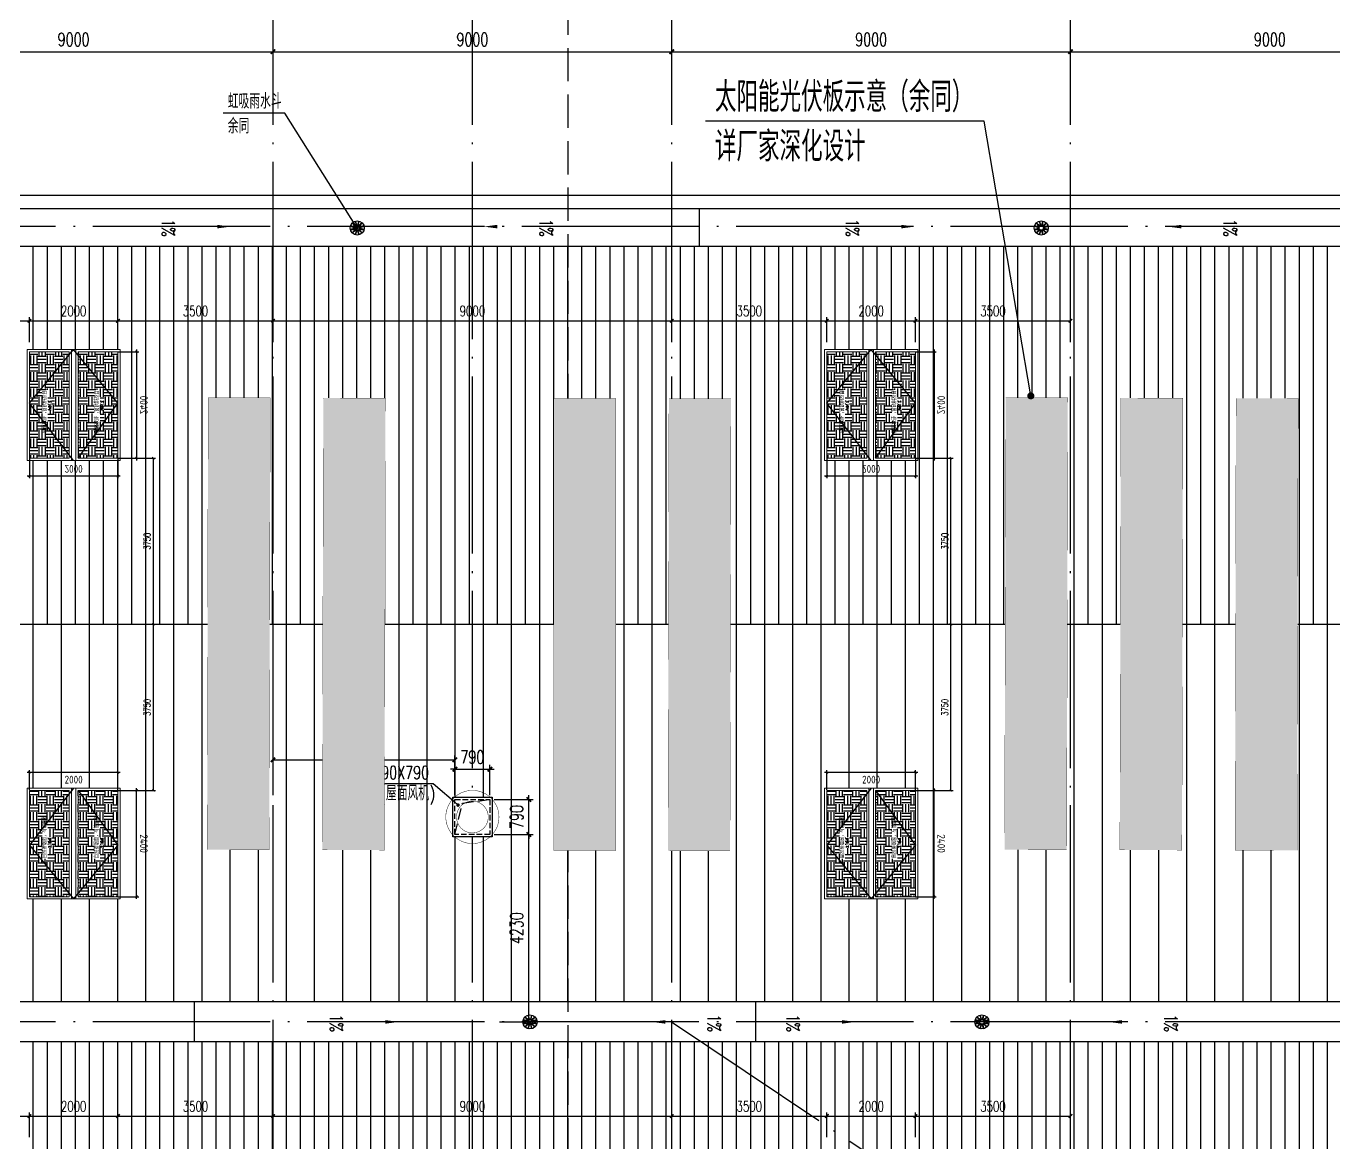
# Model space of a CAD drawing. Extents: x -1313754 to 847533, y 489853 to 941203.
# Drawn here: x 338574 to 368089, y 600040 to 625245 of the extents above; entities that cross this region are included whole.
import ezdxf

# ---------------------------------------------------------------- set-up
doc = ezdxf.new("R2010")
doc.units = 0
doc.header["$LTSCALE"] = 1000
doc.header["$MEASUREMENT"] = 0
for name, pattern in [('DASH', [0.35, 0.25, -0.1]), ('DOTE', [2.42, 2, -0.2, 0.02, -0.2]), ('HIDDEN', [9.525, 6.35, -3.175])]:
    doc.linetypes.add(name, pattern=pattern)
doc.layers.get('Defpoints').update_dxf_attribs({"color": 210})
for name, color, linetype in [('99平面图例外参$0$A-HATCH-2', 251, 'Continuous'), ('A-AXIS-D', 1, 'Continuous'), ('A-AXIS-DOTE', 14, 'DOTE'), ('A-AXIS-DP', 126, 'Continuous'), ('A-AXIS-SYMB', 3, 'Continuous'), ('A-DRAIN', 142, 'Continuous'), ('A-HATCH-2', 251, 'Continuous'), ('A-LIN-V', 9, 'Continuous'), ('A-SFCE', 30, 'Continuous'), ('A-WINDOW', 140, 'Continuous'), ('AS-COLN', 6, 'Continuous'), ('AS-WALL', 40, 'Continuous'), ('AS-结构边线层', 200, 'Continuous'), ('DIM_SYMB', 3, 'Continuous'), ('E-电气标注', 84, 'Continuous'), ('PUB_TEXT', 7, 'Continuous'), ('SPACE', 7, 'Continuous'), ('SPACE_HATCH', 8, 'Continuous'), ('参考线', 8, 'Continuous'), ('外框', 1, 'HIDDEN'), ('文本', 4, 'Continuous'), ('暖通', 7, 'Continuous'), ('虹吸雨水斗', 6, 'Continuous')]:
    doc.layers.add(name, color=color, linetype=linetype)
doc.layers.add('A-加建区域', color=47, linetype='Continuous', plot=False)
doc.layers.add('成型线', color=3, linetype='Continuous', lineweight=18)
doc.styles.add('_TCH_DIM', font='SIMPLEX', dxfattribs={"bigfont": 'GBCBIG'})
doc.styles.add('_TCH_DIM_T3', font='SIMPLEX', dxfattribs={"width": 0.705882, "bigfont": 'GBCBIG'})
doc.styles.add('_TCH_SPACE', font='SIMPLEX', dxfattribs={"height": 5, "bigfont": 'GBCBIG'})
doc.styles.get("Standard").update_dxf_attribs({"font": 'gbenor.shx', "bigfont": 'gbcbig.shx'})
doc.dimstyles.new('_TCH_ARCH&&100', dxfattribs={"dimtxt": 297.5, "dimasz": 100, "dimexe": 100, "dimexo": 100, "dimgap": 126.25, "dimtad": 1, "dimdec": 0, "dimzin": 0, "dimdsep": 46, "dimtxsty": '_TCH_DIM_T3', "dimblk": 'ARCHTICK', "dimcen": 0.09, "dimclrt": 7, "dimazin": 2, "dimtfac": 1, "dimtdec": 0, "dimtix": 1, "dimtmove": 2, "dimatfit": 3, "dimfxl": 0, "dimtolj": 1, "dimtzin": 0, "dimarcsym": 0})
doc.dimstyles.new('_TCH_ARCH&&50', dxfattribs={"dimtxt": 148.75, "dimasz": 50, "dimexe": 50, "dimexo": 50, "dimgap": 63.125, "dimtad": 1, "dimdec": 0, "dimzin": 0, "dimdsep": 46, "dimtxsty": '_TCH_DIM_T3', "dimblk": 'ARCHTICK', "dimcen": 0.09, "dimclrt": 7, "dimazin": 2, "dimtfac": 1, "dimtdec": 0, "dimtix": 1, "dimtmove": 2, "dimatfit": 3, "dimfxl": 0, "dimtolj": 1, "dimtzin": 0, "dimarcsym": 0})
doc.dimstyles.new('_TCH_ARCH&&80', dxfattribs={"dimtxt": 238, "dimasz": 80, "dimexe": 80, "dimexo": 80, "dimgap": 101, "dimtad": 1, "dimdec": 0, "dimzin": 0, "dimdsep": 46, "dimtxsty": '_TCH_DIM_T3', "dimblk": 'ARCHTICK', "dimcen": 0.09, "dimclrt": 7, "dimazin": 2, "dimtfac": 1, "dimtdec": 0, "dimtix": 1, "dimtmove": 2, "dimatfit": 3, "dimfxl": 0, "dimtolj": 1, "dimtzin": 0, "dimarcsym": 0})
pattern_1 = [(90, (-500100, 0), (-317.5, 0), [])]
pattern_2 = [(0, (0, 0), (187.5, 187.5), [187.5, -187.5]), (0, (0, 70.31), (187.5, 187.5), [187.5, -187.5]), (0, (0, 140.62), (187.5, 187.5), [187.5, -187.5]), (90, (23.44, 164.06), (-187.5, 187.5), [187.5, -187.5]), (90, (93.75, 164.06), (-187.5, 187.5), [187.5, -187.5]), (90, (164.06, 164.06), (-187.5, 187.5), [187.5, -187.5])]

# ---------------------------------------------------------------- blocks, each defined once
blk = doc.blocks.new('rrrrrrrrrrrrrrrrrrrrr')
at = {"layer": 'A-HATCH-2'}
h = blk.add_hatch(dxfattribs=at)
h.set_pattern_fill('ANSI31', color=256, scale=200, angle=45)
h.set_pattern_definition(pattern_1)
h.paths.add_polyline_path([(-266220, 611745), (-133684.3, 611745), (-128454.2, 611745), (-128454.2, 620270), (-295643.1, 620270), (-298314.9, 612035.4), (-298409.1, 611745)])
h = blk.add_hatch(dxfattribs=at)
h.set_pattern_fill('ANSI31', color=256, scale=400, angle=45)
h.set_pattern_definition([(90, (-500100, 0), (-635, 0), [])])
h.paths.add_polyline_path([(-266220, 611745), (-133684.3, 611745), (-128454.2, 611745), (-128454.2, 603220), (-301175.2, 603220), (-298409.1, 611745), (-278850, 611745)])
h = blk.add_hatch(dxfattribs=at)
h.set_pattern_fill('ANSI31', color=256, scale=200, angle=45)
h.set_pattern_definition(pattern_1)
h.paths.add_polyline_path([(-266220, 593795), (-133684.3, 593795), (-128454.2, 593795), (-128454.2, 602320), (-301467.2, 602320), (-304221.8, 593830.4), (-299145.1, 593795)])
at = {"layer": 'A-LIN-V'}
for points in [[(-128454.2, 620270), (-295643.1, 620270), (-301175.2, 603220)], [(-128454.2, 603220), (-301175.2, 603220)], [(-128454.2, 602320), (-301467.2, 602320)]]:
    blk.add_lwpolyline(points, dxfattribs=at)
at = {"layer": 'A-SFCE'}
for points in [[(-128154.2, 548220), (-128154.2, 621419.9), (-296321.3, 621420), (-313854.2, 567383.3), (-313854.2, 566370), (-313254.2, 566370)], [(-313554.2, 564570), (-313554.2, 548519.9), (-128454.2, 548519.9), (-128454.2, 621119.9), (-296103.2, 621120), (-313554.2, 567335.8), (-313554.2, 566670), (-313254.2, 566670)], [(-299145.1, 611745), (-128454.2, 611745)]]:
    blk.add_lwpolyline(points, dxfattribs=at)
blk = doc.blocks.new('_ArchTick')
at = {"color": 0, "linetype": 'ByBlock', "const_width": 0.4}
blk.add_lwpolyline([(-0.5, -0.5), (0.5, 0.5)], dxfattribs=at)
blk = doc.blocks.new('44')
at = {"layer": 'A-AXIS-DP', "color": 1}
for p, q in [((280302, 745270), (280302, 747370)), ((277446, 744900), (279946, 744900))]:
    blk.add_line(p, q, dxfattribs=at)
for p, xscale, yscale, zscale, rotation in [((280302, 747320), -50.00000000000003, 50.00000000000003, 50.00000000000001, 270), ((280302, 745320), -50.00000000000001, 50.00000000000001, 50.00000000000001, 90), ((279896, 744900), -50, 50, 50, 180)]:
    blk.add_blockref('_ArchTick', p, dxfattribs=dict(at, xscale=xscale, yscale=yscale, zscale=zscale, rotation=rotation))
at = {"layer": 'A-AXIS-DP', "color": 1, "xscale": -50, "yscale": 50, "zscale": 50}
blk.add_blockref('_ArchTick', (277496, 744900), dxfattribs=at)
at = {"layer": 'A-AXIS-DP', "color": 1, "insert": (278696, 744737), "char_height": 175, "attachment_point": 5, "rotation": 180}
blk.add_mtext('\\A1;2400', dxfattribs=at)
blk.add_wipeout([(277446, 745270), (279946, 745270), (279946, 747370), (277446, 747370)]).dxf.layer = '参考线'
at = {"layer": 'SPACE_HATCH'}
h = blk.add_hatch(dxfattribs=at)
h.set_pattern_fill('土壤', color=1, scale=50, style=0)
h.set_pattern_definition(pattern_2)
h.paths.add_polyline_path([(277496, 746420), (279896, 746420), (279896, 747320), (277496, 747320)])
h.paths.add_polyline_path([(278352, 746904), (279057, 746904), (279057, 747034), (278352, 747034)])
h.paths.add_polyline_path([(278591, 746811), (278817, 746811), (278817, 746895), (278591, 746895)])
h = blk.add_hatch(dxfattribs=at)
h.set_pattern_fill('土壤', color=1, scale=50, style=0)
h.set_pattern_definition(pattern_2)
h.paths.add_polyline_path([(277496, 746220), (279896, 746220), (279896, 745320), (277496, 745320)])
h.paths.add_polyline_path([(278352, 745724), (279057, 745724), (279057, 745854), (278352, 745854)])
h.paths.add_polyline_path([(278591, 745631), (278817, 745631), (278817, 745715), (278591, 745715)])
at = {"layer": 'A-AXIS-DP', "color": 1}
for p, q in [((279906, 747320), (280352, 747320)), ((277496, 745320), (277496, 744850)), ((279896, 745320), (279896, 744850)), ((279906, 745320), (280352, 745320))]:
    blk.add_line(p, q, dxfattribs=at)
at = {"layer": '外框'}
for points in [[(279946, 746320), (278658, 747320), (277446, 746320)], [(279896, 746220), (278658, 745320), (277446, 746320)]]:
    blk.add_lwpolyline(points, dxfattribs=at)
at = {"layer": '成型线'}
for p, q in [((279946, 745270), (279946, 747370)), ((277446, 746370), (279946, 746370)), ((277446, 746270), (279946, 746270)), ((277496, 746420), (279896, 746420)), ((277496, 746220), (279896, 746220))]:
    blk.add_line(p, q, dxfattribs=at)
for points in [[(279946, 745270), (277446, 745270), (277446, 747370), (279946, 747370)], [(277496, 746420), (277496, 747320), (279896, 747320), (279896, 746420)], [(279896, 746220), (279896, 745320), (277496, 745320), (277496, 746220)]]:
    blk.add_lwpolyline(points, dxfattribs=at)
at = {"layer": 'A-AXIS-DP', "color": 1, "insert": (280139, 746320), "char_height": 175, "attachment_point": 5, "rotation": 270}
blk.add_mtext('\\A1;2000', dxfattribs=at)
at = {"layer": 'SPACE', "color": 1, "style": '_TCH_SPACE'}
for p in [(278365, 746930), (278365, 745750)]:
    blk.add_text('自然排烟窗，有效面积', height=96.5, dxfattribs=at).set_placement(p)
at = {"layer": 'SPACE', "color": 1, "style": '_TCH_SPACE', "width": 0.705882}
for s, height, p in [('2.16m', 59.5, (278600, 746828)), ('2', 29.8, (278792, 746863)), ('2.16m', 59.5, (278600, 745648)), ('2', 29.8, (278792, 745683))]:
    blk.add_text(s, height=height, dxfattribs=at).set_placement(p)
blk = doc.blocks.new('*D2538')
at = {"layer": 'A-WINDOW', "color": 0, "lineweight": -2}
for p, q in [((367696, 714320), (368446, 714320)), ((368396, 710570), (368396, 714320)), ((367696, 710570), (368446, 710570))]:
    blk.add_line(p, q, dxfattribs=at)
at = {"layer": 'Defpoints', "color": 0}
for p in [(367646, 714320), (368396, 714320), (367646, 710570)]:
    blk.add_point(p, dxfattribs=at)
at = {"layer": 'A-WINDOW', "color": 0, "lineweight": -2, "xscale": 50, "yscale": 50, "zscale": 50}
for p, rotation in [((368396, 714320), 90), ((368396, 710570), 270)]:
    blk.add_blockref('_ArchTick', p, dxfattribs=dict(at, rotation=rotation))
at = {"layer": 'A-WINDOW', "color": 7, "insert": (368258, 712445), "char_height": 148.8, "attachment_point": 5, "rotation": 90, "style": '_TCH_DIM_T3'}
blk.add_mtext('\\A1;3750', dxfattribs=at)
blk = doc.blocks.new('*D2539')
at = {"layer": 'A-WINDOW', "color": 0, "lineweight": -2}
for p, q in [((367696, 718070), (368446, 718070)), ((368396, 714320), (368396, 718070)), ((367696, 714320), (368446, 714320))]:
    blk.add_line(p, q, dxfattribs=at)
at = {"layer": 'Defpoints', "color": 0}
for p in [(367646, 718070), (368396, 718070), (367646, 714320)]:
    blk.add_point(p, dxfattribs=at)
at = {"layer": 'A-WINDOW', "color": 0, "lineweight": -2, "xscale": 50, "yscale": 50, "zscale": 50}
for p, rotation in [((368396, 718070), 90), ((368396, 714320), 270)]:
    blk.add_blockref('_ArchTick', p, dxfattribs=dict(at, rotation=rotation))
at = {"layer": 'A-WINDOW', "color": 7, "insert": (368258, 716195), "char_height": 148.8, "attachment_point": 5, "rotation": 90, "style": '_TCH_DIM_T3'}
blk.add_mtext('\\A1;3750', dxfattribs=at)
blk = doc.blocks.new('*D1882')
at = {"layer": 'A-AXIS-DP', "color": 0, "lineweight": -2}
for p, q in [((335146, 618115), (335146, 618675)), ((338646, 618115), (338646, 618675)), ((335146, 618595), (338646, 618595))]:
    blk.add_line(p, q, dxfattribs=at)
at = {"layer": 'Defpoints', "color": 0}
for p in [(338646, 618595), (335146, 618035), (338646, 618035)]:
    blk.add_point(p, dxfattribs=at)
at = {"layer": 'A-AXIS-DP', "color": 0, "lineweight": -2, "xscale": 80, "yscale": 80, "zscale": 80, "rotation": 180}
blk.add_blockref('_ArchTick', (335146, 618595), dxfattribs=at)
at = {"layer": 'A-AXIS-DP', "color": 0, "lineweight": -2, "xscale": 80, "yscale": 80, "zscale": 80}
blk.add_blockref('_ArchTick', (338646, 618595), dxfattribs=at)
at = {"layer": 'A-AXIS-DP', "color": 7, "insert": (336896, 618815), "char_height": 238, "attachment_point": 5, "style": '_TCH_DIM_T3'}
blk.add_mtext('\\A1;3500', dxfattribs=at)
blk = doc.blocks.new('*D1883')
at = {"layer": 'A-AXIS-DP', "color": 0, "lineweight": -2}
for p, q in [((338646, 618115), (338646, 618675)), ((340646, 618115), (340646, 618675)), ((338646, 618595), (340646, 618595))]:
    blk.add_line(p, q, dxfattribs=at)
at = {"layer": 'Defpoints', "color": 0}
for p in [(340646, 618595), (338646, 618035), (340646, 618035)]:
    blk.add_point(p, dxfattribs=at)
at = {"layer": 'A-AXIS-DP', "color": 0, "lineweight": -2, "xscale": 80, "yscale": 80, "zscale": 80, "rotation": 180}
blk.add_blockref('_ArchTick', (338646, 618595), dxfattribs=at)
at = {"layer": 'A-AXIS-DP', "color": 0, "lineweight": -2, "xscale": 80, "yscale": 80, "zscale": 80}
blk.add_blockref('_ArchTick', (340646, 618595), dxfattribs=at)
at = {"layer": 'A-AXIS-DP', "color": 7, "insert": (339646, 618815), "char_height": 238, "attachment_point": 5, "style": '_TCH_DIM_T3'}
blk.add_mtext('\\A1;2000', dxfattribs=at)
blk = doc.blocks.new('*D1884')
at = {"layer": 'A-AXIS-DP', "color": 0, "lineweight": -2}
for p, q in [((340646, 618115), (340646, 618675)), ((344146, 618115), (344146, 618675)), ((340646, 618595), (344146, 618595))]:
    blk.add_line(p, q, dxfattribs=at)
at = {"layer": 'Defpoints', "color": 0}
for p in [(344146, 618595), (340646, 618035), (344146, 618035)]:
    blk.add_point(p, dxfattribs=at)
at = {"layer": 'A-AXIS-DP', "color": 0, "lineweight": -2, "xscale": 80, "yscale": 80, "zscale": 80, "rotation": 180}
blk.add_blockref('_ArchTick', (340646, 618595), dxfattribs=at)
at = {"layer": 'A-AXIS-DP', "color": 0, "lineweight": -2, "xscale": 80, "yscale": 80, "zscale": 80}
blk.add_blockref('_ArchTick', (344146, 618595), dxfattribs=at)
at = {"layer": 'A-AXIS-DP', "color": 7, "insert": (342396, 618815), "char_height": 238, "attachment_point": 5, "style": '_TCH_DIM_T3'}
blk.add_mtext('\\A1;3500', dxfattribs=at)
blk = doc.blocks.new('*D1885')
at = {"layer": 'A-AXIS-DP', "color": 0, "lineweight": -2}
for p, q in [((344146, 618115), (344146, 618675)), ((353146, 618115), (353146, 618675)), ((344146, 618595), (353146, 618595))]:
    blk.add_line(p, q, dxfattribs=at)
at = {"layer": 'Defpoints', "color": 0}
for p in [(353146, 618595), (344146, 618035), (353146, 618035)]:
    blk.add_point(p, dxfattribs=at)
at = {"layer": 'A-AXIS-DP', "color": 0, "lineweight": -2, "xscale": 80, "yscale": 80, "zscale": 80, "rotation": 180}
blk.add_blockref('_ArchTick', (344146, 618595), dxfattribs=at)
at = {"layer": 'A-AXIS-DP', "color": 0, "lineweight": -2, "xscale": 80, "yscale": 80, "zscale": 80}
blk.add_blockref('_ArchTick', (353146, 618595), dxfattribs=at)
at = {"layer": 'A-AXIS-DP', "color": 7, "insert": (348646, 618815), "char_height": 238, "attachment_point": 5, "style": '_TCH_DIM_T3'}
blk.add_mtext('\\A1;9000', dxfattribs=at)
blk = doc.blocks.new('*D1886')
at = {"layer": 'A-AXIS-DP', "color": 0, "lineweight": -2}
for p, q in [((353146, 618115), (353146, 618675)), ((356646, 618115), (356646, 618675)), ((353146, 618595), (356646, 618595))]:
    blk.add_line(p, q, dxfattribs=at)
at = {"layer": 'Defpoints', "color": 0}
for p in [(356646, 618595), (353146, 618035), (356646, 618035)]:
    blk.add_point(p, dxfattribs=at)
at = {"layer": 'A-AXIS-DP', "color": 0, "lineweight": -2, "xscale": 80, "yscale": 80, "zscale": 80, "rotation": 180}
blk.add_blockref('_ArchTick', (353146, 618595), dxfattribs=at)
at = {"layer": 'A-AXIS-DP', "color": 0, "lineweight": -2, "xscale": 80, "yscale": 80, "zscale": 80}
blk.add_blockref('_ArchTick', (356646, 618595), dxfattribs=at)
at = {"layer": 'A-AXIS-DP', "color": 7, "insert": (354896, 618815), "char_height": 238, "attachment_point": 5, "style": '_TCH_DIM_T3'}
blk.add_mtext('\\A1;3500', dxfattribs=at)
blk = doc.blocks.new('*D1887')
at = {"layer": 'A-AXIS-DP', "color": 0, "lineweight": -2}
for p, q in [((356646, 618115), (356646, 618675)), ((358646, 618115), (358646, 618675)), ((356646, 618595), (358646, 618595))]:
    blk.add_line(p, q, dxfattribs=at)
at = {"layer": 'Defpoints', "color": 0}
for p in [(358646, 618595), (356646, 618035), (358646, 618035)]:
    blk.add_point(p, dxfattribs=at)
at = {"layer": 'A-AXIS-DP', "color": 0, "lineweight": -2, "xscale": 80, "yscale": 80, "zscale": 80, "rotation": 180}
blk.add_blockref('_ArchTick', (356646, 618595), dxfattribs=at)
at = {"layer": 'A-AXIS-DP', "color": 0, "lineweight": -2, "xscale": 80, "yscale": 80, "zscale": 80}
blk.add_blockref('_ArchTick', (358646, 618595), dxfattribs=at)
at = {"layer": 'A-AXIS-DP', "color": 7, "insert": (357646, 618815), "char_height": 238, "attachment_point": 5, "style": '_TCH_DIM_T3'}
blk.add_mtext('\\A1;2000', dxfattribs=at)
blk = doc.blocks.new('*D1888')
at = {"layer": 'A-AXIS-DP', "color": 0, "lineweight": -2}
for p, q in [((358646, 618115), (358646, 618675)), ((362146, 618115), (362146, 618675)), ((358646, 618595), (362146, 618595))]:
    blk.add_line(p, q, dxfattribs=at)
at = {"layer": 'Defpoints', "color": 0}
for p in [(362146, 618595), (358646, 618035), (362146, 618035)]:
    blk.add_point(p, dxfattribs=at)
at = {"layer": 'A-AXIS-DP', "color": 0, "lineweight": -2, "xscale": 80, "yscale": 80, "zscale": 80, "rotation": 180}
blk.add_blockref('_ArchTick', (358646, 618595), dxfattribs=at)
at = {"layer": 'A-AXIS-DP', "color": 0, "lineweight": -2, "xscale": 80, "yscale": 80, "zscale": 80}
blk.add_blockref('_ArchTick', (362146, 618595), dxfattribs=at)
at = {"layer": 'A-AXIS-DP', "color": 7, "insert": (360396, 618815), "char_height": 238, "attachment_point": 5, "style": '_TCH_DIM_T3'}
blk.add_mtext('\\A1;3500', dxfattribs=at)
blk = doc.blocks.new('*D1917')
at = {"layer": 'A-AXIS-DP', "color": 0, "lineweight": -2}
for p, q in [((335146, 600165), (335146, 600725)), ((335146, 600645), (338646, 600645)), ((338646, 600165), (338646, 600725))]:
    blk.add_line(p, q, dxfattribs=at)
at = {"layer": 'Defpoints', "color": 0}
for p in [(338646, 600645), (335146, 600085), (338646, 600085)]:
    blk.add_point(p, dxfattribs=at)
at = {"layer": 'A-AXIS-DP', "color": 0, "lineweight": -2, "xscale": 80, "yscale": 80, "zscale": 80, "rotation": 180}
blk.add_blockref('_ArchTick', (335146, 600645), dxfattribs=at)
at = {"layer": 'A-AXIS-DP', "color": 0, "lineweight": -2, "xscale": 80, "yscale": 80, "zscale": 80}
blk.add_blockref('_ArchTick', (338646, 600645), dxfattribs=at)
at = {"layer": 'A-AXIS-DP', "color": 7, "insert": (336896, 600865), "char_height": 238, "attachment_point": 5, "style": '_TCH_DIM_T3'}
blk.add_mtext('\\A1;3500', dxfattribs=at)
blk = doc.blocks.new('*D1918')
at = {"layer": 'A-AXIS-DP', "color": 0, "lineweight": -2}
for p, q in [((338646, 600165), (338646, 600725)), ((338646, 600645), (340646, 600645)), ((340646, 600165), (340646, 600725))]:
    blk.add_line(p, q, dxfattribs=at)
at = {"layer": 'Defpoints', "color": 0}
for p in [(340646, 600645), (338646, 600085), (340646, 600085)]:
    blk.add_point(p, dxfattribs=at)
at = {"layer": 'A-AXIS-DP', "color": 0, "lineweight": -2, "xscale": 80, "yscale": 80, "zscale": 80, "rotation": 180}
blk.add_blockref('_ArchTick', (338646, 600645), dxfattribs=at)
at = {"layer": 'A-AXIS-DP', "color": 0, "lineweight": -2, "xscale": 80, "yscale": 80, "zscale": 80}
blk.add_blockref('_ArchTick', (340646, 600645), dxfattribs=at)
at = {"layer": 'A-AXIS-DP', "color": 7, "insert": (339646, 600865), "char_height": 238, "attachment_point": 5, "style": '_TCH_DIM_T3'}
blk.add_mtext('\\A1;2000', dxfattribs=at)
blk = doc.blocks.new('*D1919')
at = {"layer": 'A-AXIS-DP', "color": 0, "lineweight": -2}
for p, q in [((340646, 600165), (340646, 600725)), ((340646, 600645), (344146, 600645)), ((344146, 600165), (344146, 600725))]:
    blk.add_line(p, q, dxfattribs=at)
at = {"layer": 'Defpoints', "color": 0}
for p in [(344146, 600645), (340646, 600085), (344146, 600085)]:
    blk.add_point(p, dxfattribs=at)
at = {"layer": 'A-AXIS-DP', "color": 0, "lineweight": -2, "xscale": 80, "yscale": 80, "zscale": 80, "rotation": 180}
blk.add_blockref('_ArchTick', (340646, 600645), dxfattribs=at)
at = {"layer": 'A-AXIS-DP', "color": 0, "lineweight": -2, "xscale": 80, "yscale": 80, "zscale": 80}
blk.add_blockref('_ArchTick', (344146, 600645), dxfattribs=at)
at = {"layer": 'A-AXIS-DP', "color": 7, "insert": (342396, 600865), "char_height": 238, "attachment_point": 5, "style": '_TCH_DIM_T3'}
blk.add_mtext('\\A1;3500', dxfattribs=at)
blk = doc.blocks.new('*D1920')
at = {"layer": 'A-AXIS-DP', "color": 0, "lineweight": -2}
for p, q in [((344146, 600165), (344146, 600725)), ((344146, 600645), (353146, 600645)), ((353146, 600165), (353146, 600725))]:
    blk.add_line(p, q, dxfattribs=at)
at = {"layer": 'Defpoints', "color": 0}
for p in [(353146, 600645), (344146, 600085), (353146, 600085)]:
    blk.add_point(p, dxfattribs=at)
at = {"layer": 'A-AXIS-DP', "color": 0, "lineweight": -2, "xscale": 80, "yscale": 80, "zscale": 80, "rotation": 180}
blk.add_blockref('_ArchTick', (344146, 600645), dxfattribs=at)
at = {"layer": 'A-AXIS-DP', "color": 0, "lineweight": -2, "xscale": 80, "yscale": 80, "zscale": 80}
blk.add_blockref('_ArchTick', (353146, 600645), dxfattribs=at)
at = {"layer": 'A-AXIS-DP', "color": 7, "insert": (348646, 600865), "char_height": 238, "attachment_point": 5, "style": '_TCH_DIM_T3'}
blk.add_mtext('\\A1;9000', dxfattribs=at)
blk = doc.blocks.new('*D1921')
at = {"layer": 'A-AXIS-DP', "color": 0, "lineweight": -2}
for p, q in [((353146, 600165), (353146, 600725)), ((353146, 600645), (356646, 600645)), ((356646, 600165), (356646, 600725))]:
    blk.add_line(p, q, dxfattribs=at)
at = {"layer": 'Defpoints', "color": 0}
for p in [(356646, 600645), (353146, 600085), (356646, 600085)]:
    blk.add_point(p, dxfattribs=at)
at = {"layer": 'A-AXIS-DP', "color": 0, "lineweight": -2, "xscale": 80, "yscale": 80, "zscale": 80, "rotation": 180}
blk.add_blockref('_ArchTick', (353146, 600645), dxfattribs=at)
at = {"layer": 'A-AXIS-DP', "color": 0, "lineweight": -2, "xscale": 80, "yscale": 80, "zscale": 80}
blk.add_blockref('_ArchTick', (356646, 600645), dxfattribs=at)
at = {"layer": 'A-AXIS-DP', "color": 7, "insert": (354896, 600865), "char_height": 238, "attachment_point": 5, "style": '_TCH_DIM_T3'}
blk.add_mtext('\\A1;3500', dxfattribs=at)
blk = doc.blocks.new('*D1922')
at = {"layer": 'A-AXIS-DP', "color": 0, "lineweight": -2}
for p, q in [((356646, 600165), (356646, 600725)), ((356646, 600645), (358646, 600645)), ((358646, 600165), (358646, 600725))]:
    blk.add_line(p, q, dxfattribs=at)
at = {"layer": 'Defpoints', "color": 0}
for p in [(358646, 600645), (356646, 600085), (358646, 600085)]:
    blk.add_point(p, dxfattribs=at)
at = {"layer": 'A-AXIS-DP', "color": 0, "lineweight": -2, "xscale": 80, "yscale": 80, "zscale": 80, "rotation": 180}
blk.add_blockref('_ArchTick', (356646, 600645), dxfattribs=at)
at = {"layer": 'A-AXIS-DP', "color": 0, "lineweight": -2, "xscale": 80, "yscale": 80, "zscale": 80}
blk.add_blockref('_ArchTick', (358646, 600645), dxfattribs=at)
at = {"layer": 'A-AXIS-DP', "color": 7, "insert": (357646, 600865), "char_height": 238, "attachment_point": 5, "style": '_TCH_DIM_T3'}
blk.add_mtext('\\A1;2000', dxfattribs=at)
blk = doc.blocks.new('*D1923')
at = {"layer": 'A-AXIS-DP', "color": 0, "lineweight": -2}
for p, q in [((358646, 600165), (358646, 600725)), ((358646, 600645), (362146, 600645)), ((362146, 600165), (362146, 600725))]:
    blk.add_line(p, q, dxfattribs=at)
at = {"layer": 'Defpoints', "color": 0}
for p in [(362146, 600645), (358646, 600085), (362146, 600085)]:
    blk.add_point(p, dxfattribs=at)
at = {"layer": 'A-AXIS-DP', "color": 0, "lineweight": -2, "xscale": 80, "yscale": 80, "zscale": 80, "rotation": 180}
blk.add_blockref('_ArchTick', (358646, 600645), dxfattribs=at)
at = {"layer": 'A-AXIS-DP', "color": 0, "lineweight": -2, "xscale": 80, "yscale": 80, "zscale": 80}
blk.add_blockref('_ArchTick', (362146, 600645), dxfattribs=at)
at = {"layer": 'A-AXIS-DP', "color": 7, "insert": (360396, 600865), "char_height": 238, "attachment_point": 5, "style": '_TCH_DIM_T3'}
blk.add_mtext('\\A1;3500', dxfattribs=at)
blk = doc.blocks.new('*D1428')
at = {"layer": 'A-AXIS-D', "color": 0, "lineweight": -2}
for p, q in [((55882, -180910), (55882, -180052)), ((55882, -180152), (64882, -180152)), ((64882, -180910), (64882, -180052))]:
    blk.add_line(p, q, dxfattribs=at)
at = {"layer": 'Defpoints', "color": 0}
for p in [(64882, -180152), (55882, -181010), (64882, -181010)]:
    blk.add_point(p, dxfattribs=at)
at = {"layer": 'A-AXIS-D', "color": 0, "lineweight": -2, "xscale": 100, "yscale": 100, "zscale": 100, "rotation": 180}
blk.add_blockref('_ArchTick', (55882, -180152), dxfattribs=at)
at = {"layer": 'A-AXIS-D', "color": 0, "lineweight": -2, "xscale": 100, "yscale": 100, "zscale": 100}
blk.add_blockref('_ArchTick', (64882, -180152), dxfattribs=at)
at = {"layer": 'A-AXIS-D', "color": 7, "insert": (60382, -179877), "char_height": 297.5, "attachment_point": 5, "style": '_TCH_DIM_T3'}
blk.add_mtext('\\A1;9000', dxfattribs=at)
blk = doc.blocks.new('*D1429')
at = {"layer": 'A-AXIS-D', "color": 0, "lineweight": -2}
for p, q in [((64882, -180910), (64882, -180052)), ((64882, -180152), (73882, -180152)), ((73882, -180910), (73882, -180052))]:
    blk.add_line(p, q, dxfattribs=at)
at = {"layer": 'Defpoints', "color": 0}
for p in [(73882, -180152), (64882, -181010), (73882, -181010)]:
    blk.add_point(p, dxfattribs=at)
at = {"layer": 'A-AXIS-D', "color": 0, "lineweight": -2, "xscale": 100, "yscale": 100, "zscale": 100, "rotation": 180}
blk.add_blockref('_ArchTick', (64882, -180152), dxfattribs=at)
at = {"layer": 'A-AXIS-D', "color": 0, "lineweight": -2, "xscale": 100, "yscale": 100, "zscale": 100}
blk.add_blockref('_ArchTick', (73882, -180152), dxfattribs=at)
at = {"layer": 'A-AXIS-D', "color": 7, "insert": (69382, -179877), "char_height": 297.5, "attachment_point": 5, "style": '_TCH_DIM_T3'}
blk.add_mtext('\\A1;9000', dxfattribs=at)
blk = doc.blocks.new('*D1430')
at = {"layer": 'A-AXIS-D', "color": 0, "lineweight": -2}
for p, q in [((73882, -180910), (73882, -180052)), ((73882, -180152), (82882, -180152)), ((82882, -180910), (82882, -180052))]:
    blk.add_line(p, q, dxfattribs=at)
at = {"layer": 'Defpoints', "color": 0}
for p in [(82882, -180152), (73882, -181010), (82882, -181010)]:
    blk.add_point(p, dxfattribs=at)
at = {"layer": 'A-AXIS-D', "color": 0, "lineweight": -2, "xscale": 100, "yscale": 100, "zscale": 100, "rotation": 180}
blk.add_blockref('_ArchTick', (73882, -180152), dxfattribs=at)
at = {"layer": 'A-AXIS-D', "color": 0, "lineweight": -2, "xscale": 100, "yscale": 100, "zscale": 100}
blk.add_blockref('_ArchTick', (82882, -180152), dxfattribs=at)
at = {"layer": 'A-AXIS-D', "color": 7, "insert": (78382, -179877), "char_height": 297.5, "attachment_point": 5, "style": '_TCH_DIM_T3'}
blk.add_mtext('\\A1;9000', dxfattribs=at)
blk = doc.blocks.new('*D1431')
at = {"layer": 'A-AXIS-D', "color": 0, "lineweight": -2}
for p, q in [((82882, -180910), (82882, -180052)), ((82882, -180152), (91882, -180152)), ((91882, -180910), (91882, -180052))]:
    blk.add_line(p, q, dxfattribs=at)
at = {"layer": 'Defpoints', "color": 0}
for p in [(91882, -180152), (82882, -181010), (91882, -181010)]:
    blk.add_point(p, dxfattribs=at)
at = {"layer": 'A-AXIS-D', "color": 0, "lineweight": -2, "xscale": 100, "yscale": 100, "zscale": 100, "rotation": 180}
blk.add_blockref('_ArchTick', (82882, -180152), dxfattribs=at)
at = {"layer": 'A-AXIS-D', "color": 0, "lineweight": -2, "xscale": 100, "yscale": 100, "zscale": 100}
blk.add_blockref('_ArchTick', (91882, -180152), dxfattribs=at)
at = {"layer": 'A-AXIS-D', "color": 7, "insert": (87382, -179877), "char_height": 297.5, "attachment_point": 5, "style": '_TCH_DIM_T3'}
blk.add_mtext('\\A1;9000', dxfattribs=at)
blk = doc.blocks.new('*D138')
at = {"layer": 'A-AXIS-DP', "color": 0, "lineweight": -2}
for p, q in [((-495, 395), (-1374, 395)), ((-1274, 395), (-1274, 495)), ((-1274, 395), (-1274, -395)), ((-495, -395), (-1374, -395)), ((-1274, -395), (-1274, -495))]:
    blk.add_line(p, q, dxfattribs=at)
at = {"layer": 'Defpoints', "color": 0}
for p in [(-395, 395), (-1274, -395), (-395, -395)]:
    blk.add_point(p, dxfattribs=at)
at = {"layer": 'A-AXIS-DP', "color": 0, "lineweight": -2, "xscale": 100, "yscale": 100, "zscale": 100}
for p, rotation in [((-1274, 395), 270), ((-1274, -395), 90)]:
    blk.add_blockref('_ArchTick', p, dxfattribs=dict(at, rotation=rotation))
at = {"layer": 'A-AXIS-DP', "color": 7, "insert": (-999, 0), "char_height": 297.5, "attachment_point": 5, "rotation": 270, "style": '_TCH_DIM_T3'}
blk.add_mtext('\\A1;790', dxfattribs=at)
blk = doc.blocks.new('*D139')
at = {"layer": 'A-AXIS-DP', "color": 0, "lineweight": -2}
for p, q in [((-395, -495), (-395, -1178)), ((395, -495), (395, -1178)), ((-395, -1078), (-495, -1078)), ((395, -1078), (-395, -1078)), ((395, -1078), (495, -1078))]:
    blk.add_line(p, q, dxfattribs=at)
at = {"layer": 'Defpoints', "color": 0}
for p in [(-395, -395), (395, -395), (-395, -1078)]:
    blk.add_point(p, dxfattribs=at)
at = {"layer": 'A-AXIS-DP', "color": 0, "lineweight": -2, "xscale": 100, "yscale": 100, "zscale": 100}
blk.add_blockref('_ArchTick', (-395, -1078), dxfattribs=at)
at = {"layer": 'A-AXIS-DP', "color": 0, "lineweight": -2, "xscale": 100, "yscale": 100, "zscale": 100, "rotation": 180}
blk.add_blockref('_ArchTick', (395, -1078), dxfattribs=at)
at = {"layer": 'A-AXIS-DP', "color": 7, "insert": (0, -1353), "char_height": 297.5, "attachment_point": 5, "rotation": 180, "style": '_TCH_DIM_T3'}
blk.add_mtext('\\A1;790', dxfattribs=at)
blk = doc.blocks.new('*D2409')
at = {"layer": 'A-AXIS-DP', "color": 0, "lineweight": -2}
for p, q in [((349255, 607000), (350020, 607000)), ((349920, 602770), (349920, 607000)), ((349255, 602770), (350020, 602770))]:
    blk.add_line(p, q, dxfattribs=at)
at = {"layer": 'Defpoints', "color": 0}
for p in [(349155, 607000), (349920, 607000), (349155, 602770)]:
    blk.add_point(p, dxfattribs=at)
at = {"layer": 'A-AXIS-DP', "color": 0, "lineweight": -2, "xscale": 100, "yscale": 100, "zscale": 100}
for p, rotation in [((349920, 607000), 90), ((349920, 602770), 270)]:
    blk.add_blockref('_ArchTick', p, dxfattribs=dict(at, rotation=rotation))
at = {"layer": 'A-AXIS-DP', "color": 7, "insert": (349645, 604885), "char_height": 297.5, "attachment_point": 5, "rotation": 90, "style": '_TCH_DIM_T3'}
blk.add_mtext('\\A1;4230', dxfattribs=at)
blk = doc.blocks.new('*D2497')
at = {"layer": 'A-AXIS-DP', "color": 0, "lineweight": -2}
for p, q in [((344146, 607890), (344146, 608785)), ((344146, 608685), (348251, 608685)), ((348251, 607890), (348251, 608785))]:
    blk.add_line(p, q, dxfattribs=at)
at = {"layer": 'Defpoints', "color": 0}
for p in [(348251, 608685), (344146, 607790), (348251, 607790)]:
    blk.add_point(p, dxfattribs=at)
at = {"layer": 'A-AXIS-DP', "color": 0, "lineweight": -2, "xscale": 100, "yscale": 100, "zscale": 100, "rotation": 180}
blk.add_blockref('_ArchTick', (344146, 608685), dxfattribs=at)
at = {"layer": 'A-AXIS-DP', "color": 0, "lineweight": -2, "xscale": 100, "yscale": 100, "zscale": 100}
blk.add_blockref('_ArchTick', (348251, 608685), dxfattribs=at)
at = {"layer": 'A-AXIS-DP', "color": 7, "insert": (346198, 608960), "char_height": 297.5, "attachment_point": 5, "style": '_TCH_DIM_T3'}
blk.add_mtext('\\A1;4105', dxfattribs=at)
blk = doc.blocks.new('w42343eeee')
blk.add_wipeout([(367285, 568212), (365883, 568215), (365906, 578415), (367306, 578412)]).dxf.layer = '参考线'
at = {"layer": '99平面图例外参$0$A-HATCH-2'}
h = blk.add_hatch(dxfattribs=at)
h.set_pattern_fill('ANSI33', color=256, scale=75)
h.set_pattern_definition([(45, (1135667.22, 924695.12), (-168.3798, 168.3798), []), (45, (1135835.6, 924695.12), (-168.3798, 168.3798), [119.0625, -59.53125])])
h.paths.add_polyline_path([(366843, 550430), (365843, 550432)])
h.paths.add_polyline_path([(365906, 578415), (367306, 578412), (367283, 568212), (365883, 568215)])
at = {"layer": 'E-电气标注', "color": 1, "const_width": 5}
blk.add_lwpolyline([(365906, 578415), (365883, 568215), (367283, 568212), (367306, 578412)], close=True, dxfattribs=at)
blk = doc.blocks.new('w242343')
at = {"layer": 'A-SFCE'}
for p, rotation in [((40598444696.24073, 3385064215.978468), 0.1299680659603089), ((40598447296.243858, 3385064215.978454), 0.1299680659603089), ((40598453811.129471, 3385063390.408198), 0.2599364601502721), ((40598455096.253326, 3385064215.952473), 0.1299680659603089), ((40598462696.194458, 3385064256.809103), 0.1299680659603089), ((40598465296.197548, 3385064256.809089), 0.1299680659603089), ((40598467896.200737, 3385064256.809077), 0.1299680659603089)]:
    blk.add_blockref('w42343eeee', p, dxfattribs=dict(at, rotation=rotation))
blk = doc.blocks.new('w4234233')
at = {"layer": 'A-AXIS-SYMB'}
for points in [[(355546, 826830, 0, 0, 0), (355546, 825680, 0, 80, 0), (355546, 825980, 0, 0, 0)], [(355546, 818810, 0, 0, 0), (355546, 819960, 0, 80, 0), (355546, 819660, 0, 0, 0)]]:
    blk.add_lwpolyline(points, format="xyseb", dxfattribs=at)
at = {"layer": 'PUB_TEXT', "style": '_TCH_DIM', "width": 0.705882}
for p in [(355376, 826935), (355376, 818407)]:
    blk.add_text('1%%%', height=297.5, dxfattribs=at).set_placement(p)
blk = doc.blocks.new('“奔腾”虹吸雨水斗')
at = {"layer": '虹吸雨水斗', "lineweight": 25}
for p, q in [((947048, 86793), (947066, 86707)), ((947082, 86711), (947055, 86795)), ((947125, 86795), (947098, 86711)), ((947114, 86707), (947132, 86793)), ((946944, 86685), (947028, 86658)), ((947028, 86641), (946944, 86614)), ((947032, 86673), (946946, 86692)), ((946946, 86607), (947032, 86625)), ((946982, 86753), (947040, 86688)), ((947040, 86611), (946982, 86546)), ((947052, 86699), (946987, 86758)), ((946987, 86541), (947052, 86600)), ((947066, 86592), (947048, 86506)), ((947055, 86504), (947082, 86587)), ((947098, 86587), (947125, 86504)), ((947132, 86506), (947114, 86592)), ((947194, 86758), (947128, 86699)), ((947128, 86600), (947194, 86541)), ((947140, 86688), (947199, 86753)), ((947199, 86546), (947140, 86611)), ((947234, 86692), (947148, 86673)), ((947148, 86625), (947234, 86607)), ((947152, 86658), (947236, 86685)), ((947236, 86614), (947152, 86641))]:
    blk.add_line(p, q, dxfattribs=at)
for radius in [150, 47.6]:
    blk.add_circle((947090, 86649), radius, dxfattribs=at)
for centre, start, end in [((947025, 86649), 291.6382, 68.3675), ((947034, 86682), 261.6382, 38.3675), ((947034, 86617), 321.6382, 98.3675), ((947057, 86706), 231.6382, 8.3675), ((947057, 86593), 351.6382, 128.3675), ((947090, 86715), 201.6382, 338.3675), ((947090, 86584), 21.6382, 158.3675), ((947123, 86706), 171.6382, 308.3675), ((947123, 86593), 51.6382, 188.3675), ((947147, 86682), 141.6382, 278.3675), ((947147, 86617), 81.6382, 218.3675), ((947155, 86649), 111.6382, 248.3675)]:
    blk.add_arc(centre, 8.82, start, end, dxfattribs=at)
blk = doc.blocks.new('434243')
at = {"layer": '文本', "xscale": 1.061320754715, "yscale": 1.061320754715, "zscale": 1.061320754715}
for p in [(-659121, 528727), (-643681, 528727), (-655221, 510807), (-645021, 510807)]:
    blk.add_blockref('“奔腾”虹吸雨水斗', p, dxfattribs=at)
blk = doc.blocks.new('21321423')
at = {"layer": 'A-AXIS-SYMB'}
for p, q in [((344410, 623278), (343020, 623278)), ((346040, 620698), (344410, 623278))]:
    blk.add_line(p, q, dxfattribs=at)
at = {"layer": 'A-AXIS-SYMB', "const_width": 40}
blk.add_lwpolyline([(346051, 620681, 1), (346029, 620715, 1)], format="xyb", close=True, dxfattribs=at)
at = {"layer": 'A-DRAIN'}
for p, q in [((353766, 621120), (353766, 620270)), ((342376, 602320), (342376, 603220)), ((355046, 602320), (355046, 603220))]:
    blk.add_line(p, q, dxfattribs=at)
at = {"layer": 'A-加建区域', "rotation": 270}
for p in [(-476774, 976266), (-461334, 976266), (-472980, 958316), (-462674, 958316)]:
    blk.add_blockref('w4234233', p, dxfattribs=at)
at = {"layer": '虹吸雨水斗'}
blk.add_blockref('434243', (0, 0), dxfattribs=at)
at = {"layer": 'PUB_TEXT', "style": '_TCH_DIM'}
for s, p in [('虹吸雨水斗', (343125, 623383)), ('余同', (343125, 622823))]:
    blk.add_text(s, height=337.6, dxfattribs=at).set_placement(p)
blk = doc.blocks.new('frtt')
at = {"layer": 'A-LIN-V', "xscale": -1, "rotation": 90}
blk.add_blockref('44', (1112915.9, 997965.8), dxfattribs=at)
at = {"layer": 'A-LIN-V', "rotation": 90}
blk.add_blockref('44', (1112915.9, 430674.2), dxfattribs=at)
at = {"layer": 'A-WINDOW', "color": 1}
for p1, p2, picture, middle in [((367645.9, 714320), (367645.9, 718070), '*D2539', (368258.4, 716195)), ((367645.9, 710570), (367645.9, 714320), '*D2538', (368258.4, 712445))]:
    dim = blk.add_aligned_dim(p1=p1, p2=p2, distance=-750, dimstyle='_TCH_ARCH&&50', dxfattribs=at)
    dim.commit()
    dim.dimension.update_dxf_attribs({"geometry": picture, "text_midpoint": middle})
blk = doc.blocks.new('242343243')
at = {"layer": 'A-WINDOW'}
for p in [(-26950, -102575), (-8950, -102575)]:
    blk.add_blockref('frtt', p, dxfattribs=at)
at = {"layer": 'A-AXIS-DP'}
for p1, p2, picture, middle in [((344145.8, 618035.3), (353145.8, 618035.3), '*D1885', (348645.8, 618815.3)), ((335145.8, 600085.3), (338645.9, 600085.3), '*D1917', (336895.9, 600865.3)), ((338645.9, 600085.3), (340645.9, 600085.3), '*D1918', (339645.9, 600865.3)), ((340645.9, 600085.3), (344145.8, 600085.3), '*D1919', (342395.9, 600865.3)), ((344145.8, 600085.3), (353145.8, 600085.3), '*D1920', (348645.8, 600865.3)), ((353145.8, 600085.3), (356645.9, 600085.3), '*D1921', (354895.9, 600865.3)), ((356645.9, 600085.3), (358645.9, 600085.3), '*D1922', (357645.9, 600865.3)), ((358645.9, 600085.3), (362145.8, 600085.3), '*D1923', (360395.9, 600865.3))]:
    dim = blk.add_aligned_dim(p1=p1, p2=p2, distance=560, dimstyle='_TCH_ARCH&&80', dxfattribs=at)
    dim.commit()
    dim.dimension.update_dxf_attribs({"geometry": picture, "text_midpoint": middle})
for p1, p2, picture, middle in [((335145.8, 618035.3), (338645.9, 618035.3), '*D1882', (336895.9, 618815.3)), ((338645.9, 618035.3), (340645.9, 618035.3), '*D1883', (339645.9, 618815.3)), ((340645.9, 618035.3), (344145.8, 618035.3), '*D1884', (342395.9, 618815.3)), ((353145.8, 618035.3), (356645.9, 618035.3), '*D1886', (354895.9, 618815.3)), ((356645.9, 618035.3), (358645.9, 618035.3), '*D1887', (357645.9, 618815.3)), ((358645.9, 618035.3), (362145.8, 618035.3), '*D1888', (360395.9, 618815.3))]:
    dim = blk.add_aligned_dim(p1=p1, p2=p2, distance=560, dimstyle='_TCH_ARCH&&80', dxfattribs=at)
    dim.commit()
    dim.dimension.update_dxf_attribs({"geometry": picture, "text_midpoint": middle})
blk = doc.blocks.new('dote')
at = {"layer": 'A-AXIS-DOTE', "ltscale": 2}
for p, q in [((64882.2, -264080), (64882.2, -167560.7)), ((69382.2, -264080), (69382.2, -167560.7)), ((73882.2, -264080), (73882.2, -167560.7)), ((82882.2, -264080), (82882.2, -167560.7)), ((98696.4, -184100), (-97273.6, -184100)), ((98696.4, -202050), (-97273.6, -202050)), ((73878.2, -202050), (103882.2, -222150))]:
    blk.add_line(p, q, dxfattribs=at)
at = {"layer": 'DIM_SYMB', "linetype": 'DASH', "ltscale": 3}
blk.add_lwpolyline([(71542.3, -265870), (71542.3, -177720)], dxfattribs=at)
at = {"layer": 'A-AXIS-D'}
for base, p1, p2, picture, middle in [((64882.2, -180152.2), (55882.2, -181010.2), (64882.2, -181010.2), '*D1428', (60382.2, -179877.2)), ((73882.2, -180152.2), (64882.2, -181010.2), (73882.2, -181010.2), '*D1429', (69382.2, -179877.2)), ((82882.2, -180152.2), (73882.2, -181010.2), (82882.2, -181010.2), '*D1430', (78382.2, -179877.2)), ((91882.2, -180152.2), (82882.2, -181010.2), (91882.2, -181010.2), '*D1431', (87382.2, -179877.2))]:
    dim = blk.add_linear_dim(base=base, p1=p1, p2=p2, angle=0, dimstyle='_TCH_ARCH&&100', override={"dimgap": 0}, dxfattribs=at)
    dim.commit()
    dim.dimension.update_dxf_attribs({"geometry": picture, "text_midpoint": middle, "dimtype": 161})
blk = doc.blocks.new('fengji')
at = {"layer": 'DIM_SYMB'}
blk.add_line((884.2, -747.9), (2834.2, -747.9), dxfattribs=at)
at = {"layer": 'DIM_SYMB', "color": 7, "style": '_TCH_DIM', "width": 0.705882}
for s, p in [(')', (967.7, -372.9)), ('(', (2090.7, -372.9)), ('790X790', (2237.7, -852.9))]:
    blk.add_text(s, height=297.5, rotation=180, dxfattribs=at).set_placement(p)
at = {"layer": 'DIM_SYMB', "color": 7, "style": '_TCH_DIM'}
for s, p in [('屋面风机', (1950.7, -372.9)), ('留洞', (2729.2, -852.9))]:
    blk.add_text(s, height=337.59, rotation=180, dxfattribs=at).set_placement(p)
blk.add_wipeout([(-445, 445), (445, 445), (445, -445), (-445, -445)]).dxf.layer = '参考线'
at = {"layer": 'A-HATCH-2', "const_width": 10}
for points in [[(0, -600.2, -1), (0, 600.2, -1)], [(0, -600.2, 1), (0, 600.2, 1)]]:
    blk.add_lwpolyline(points, format="xyb", dxfattribs=at)
at = {"layer": 'A-HATCH-2', "linetype": 'DASH', "const_width": 10}
for points in [[(0, -358.3, -1), (0, 358.3, -1)], [(0, -358.3, 1), (0, 358.3, 1)]]:
    blk.add_lwpolyline(points, format="xyb", dxfattribs=at)
at = {"layer": 'AS-COLN', "ltscale": 0.5}
blk.add_lwpolyline([(-445, 445), (445, 445), (445, -445), (-445, -445)], close=True, dxfattribs=at)
at = {"layer": 'AS-COLN', "linetype": 'DASH', "ltscale": 0.5}
blk.add_lwpolyline([(-395, 395), (395, 395), (395, -395), (-395, -395)], close=True, dxfattribs=at)
at = {"layer": 'AS-结构边线层', "linetype": 'DASH'}
blk.add_lwpolyline([(395, 395), (225.4, -315), (-395, -395)], dxfattribs=at)
at = {"layer": 'DIM_SYMB'}
blk.add_line((324.2, -267.9), (884.2, -747.9), dxfattribs=at)
at = {"layer": 'DIM_SYMB', "const_width": 40}
blk.add_lwpolyline([(310.3, -253.5, -1), (338.1, -282.3, -1)], format="xyb", close=True, dxfattribs=at)
at = {"layer": 'A-AXIS-DP'}
for p1, distance, picture, middle in [((-395, 395), -879.2, '*D138', (-999.2, 0)), ((395, -395), 682.9, '*D139', (0, -1352.9))]:
    dim = blk.add_aligned_dim(p1=p1, p2=(-395, -395), distance=distance, dimstyle='_TCH_ARCH&&100', dxfattribs=at)
    dim.commit()
    dim.dimension.update_dxf_attribs({"geometry": picture, "text_midpoint": middle})
blk = doc.blocks.new('2312321321')
at = {"layer": '暖通', "rotation": 180}
blk.add_blockref('fengji', (348645.8, 607395), dxfattribs=at)
at = {"layer": 'A-AXIS-DP'}
for p1, p2, distance, picture, middle in [((344145.8, 607790), (348250.8, 607790), 895, '*D2497', (346198.3, 608960)), ((349154.7, 602770), (349154.7, 607000), -765.3, '*D2409', (349645, 604885))]:
    dim = blk.add_aligned_dim(p1=p1, p2=p2, distance=distance, dimstyle='_TCH_ARCH&&100', dxfattribs=at)
    dim.commit()
    dim.dimension.update_dxf_attribs({"geometry": picture, "text_midpoint": middle})

msp = doc.modelspace()

# ---------------------------------------------------------------- block references
msp.add_blockref('rrrrrrrrrrrrrrrrrrrrr', (500100, 0))

# ---------------------------------------------------------------- next in the draw order: block references
at = {"layer": 'A-WINDOW'}
msp.add_blockref('242343243', (0, 0), dxfattribs=at)

# ---------------------------------------------------------------- next in the draw order: block references
at = {"layer": 'AS-WALL'}
msp.add_blockref('dote', (279263.6, 804820), dxfattribs=at)

# ---------------------------------------------------------------- next in the draw order: block references
at = {"layer": '暖通', "color": 7}
msp.add_blockref('2312321321', (0, 0), dxfattribs=at)

# ---------------------------------------------------------------- next in the draw order: block references
at = {"layer": 'A-WINDOW', "rotation": 359.8700319340397}
msp.add_blockref('w242343', (-40606042043.5, -3292924822.4), dxfattribs=at)

# ---------------------------------------------------------------- next in the draw order: linework, layer by layer
at = {"layer": 'A-AXIS-SYMB'}
for p, q in [((360200, 623100), (353910, 623100)), ((361249.7, 616900.1), (360200, 623100))]:
    msp.add_line(p, q, dxfattribs=at)
at = {"layer": 'A-AXIS-SYMB', "const_width": 80}
msp.add_lwpolyline([(361256.4, 616860.7, 1), (361243, 616939.6, 1)], format="xyb", close=True, dxfattribs=at)

# ---------------------------------------------------------------- next in the draw order: block references
at = {"layer": '虹吸雨水斗', "linetype": 'Continuous'}
msp.add_blockref('21321423', (0, 0), dxfattribs=at)

# ---------------------------------------------------------------- next in the draw order: texts
at = {"layer": 'PUB_TEXT', "style": '_TCH_DIM'}
for s, height, p in [('太阳能光伏板示意（余同）', 675.177, (354120, 623310)), ('详厂家深化设计', 675.18, (354120, 622190))]:
    msp.add_text(s, height=height, dxfattribs=at).set_placement(p)

doc.saveas('drawing.dxf')
